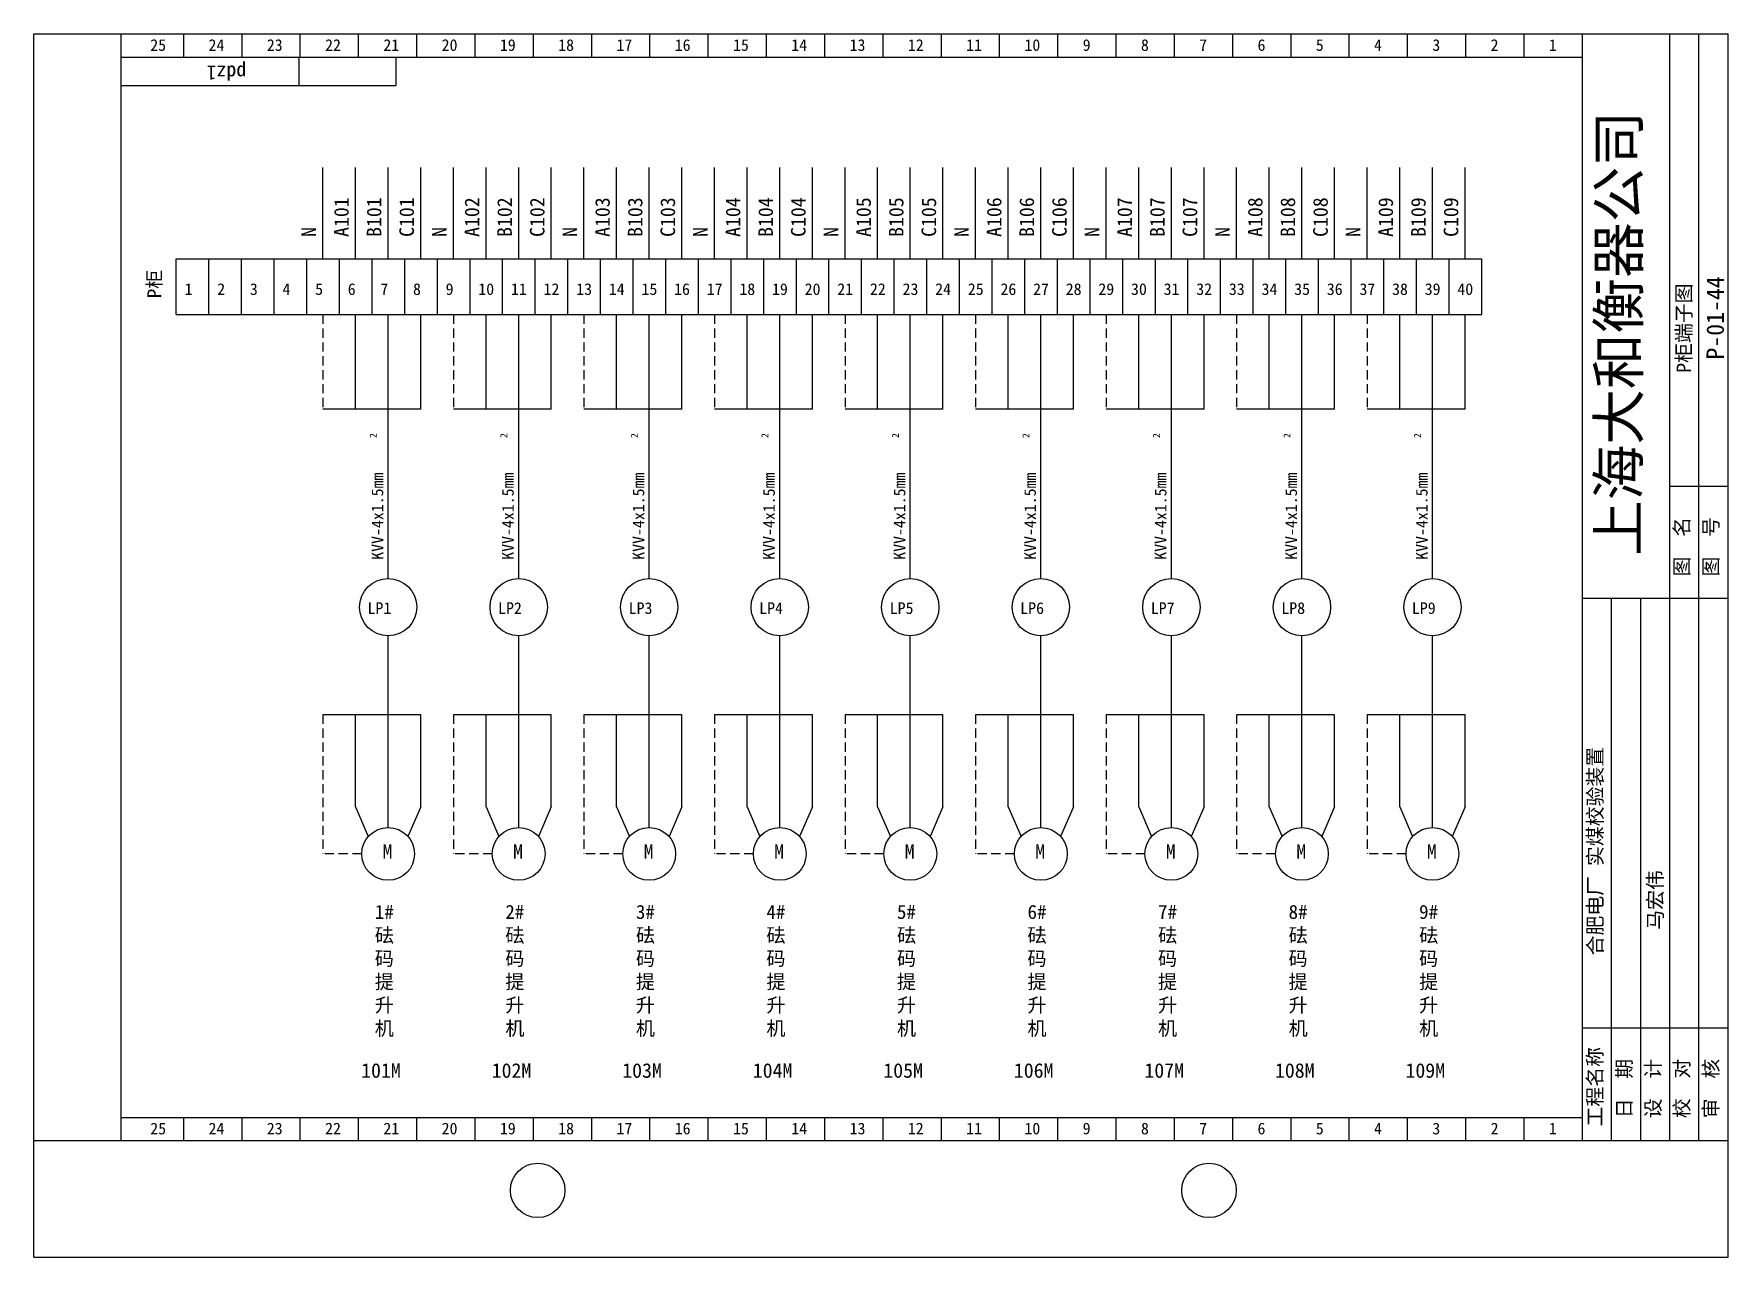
# Model space of a CAD drawing. Extents: x 435 to 726, y -17 to 193.
import ezdxf

# ---------------------------------------------------------------- set-up
doc = ezdxf.new("R2010")
doc.units = 0
doc.header["$LTSCALE"] = 0.5
doc.linetypes.add('DASHED2', pattern=[9.525, 6.35, -3.175])
doc.layers.get('0').update_dxf_attribs({"linetype": 'CONTINUOUS'})

# ---------------------------------------------------------------- blocks, each defined once
blk = doc.blocks.new('A$C1AB2001F')
at = {"insert": (0.75, 4), "char_height": 2.5, "width": 44.7874, "attachment_point": 1}
blk.add_mtext('\\f宋体|b0|i0|c134|p2;合肥电厂 实煤校验装置', dxfattribs=at)
blk = doc.blocks.new('A$C66194C3C')
at = {"ltscale": 0.5, "rotation": 90}
blk.add_blockref('A$C1AB2001F', (4.21, -0.69), dxfattribs=at)

msp = doc.modelspace()

# ---------------------------------------------------------------- linework, layer by layer
for p, q in [((434.94, -16.51), (434.94, 193.49)), ((434.94, 193.49), (725.66, 193.49)), ((449.94, 3.49), (449.94, 193.49)), ((449.94, 193.49), (700.66, 193.49)), ((460.66, 189.49), (460.66, 193.49)), ((470.66, 189.49), (470.66, 193.49)), ((480.66, 189.49), (480.66, 193.49)), ((490.66, 189.49), (490.66, 193.49)), ((500.66, 189.49), (500.66, 193.49)), ((510.66, 189.49), (510.66, 193.49)), ((520.66, 189.49), (520.66, 193.49)), ((530.66, 189.49), (530.66, 193.49)), ((540.66, 189.49), (540.66, 193.49)), ((550.66, 189.49), (550.66, 193.49)), ((560.66, 189.49), (560.66, 193.49)), ((570.66, 189.49), (570.66, 193.49)), ((580.66, 189.49), (580.66, 193.49)), ((590.66, 189.49), (590.66, 193.49)), ((600.66, 189.49), (600.66, 193.49)), ((610.66, 189.49), (610.66, 193.49)), ((620.66, 189.49), (620.66, 193.49)), ((630.66, 189.49), (630.66, 193.49)), ((640.66, 189.49), (640.66, 193.49)), ((650.66, 189.49), (650.66, 193.49)), ((660.66, 189.49), (660.66, 193.49)), ((670.66, 189.49), (670.66, 193.49)), ((680.66, 189.49), (680.66, 193.49)), ((690.66, 189.49), (690.66, 193.49)), ((700.66, 3.49), (700.66, 193.49)), ((715.66, 3.49), (715.66, 193.49)), ((720.66, 3.49), (720.66, 193.49)), ((725.66, -16.51), (725.66, 193.49)), ((449.94, 189.49), (700.66, 189.49)), ((480.4, 189.49), (480.4, 184.61)), ((497.08, 189.49), (497.08, 184.61)), ((449.94, 184.61), (497.08, 184.61)), ((715.66, 115.85), (725.66, 115.85)), ((700.66, 96.6), (725.66, 96.6)), ((705.66, 3.49), (705.66, 96.6)), ((710.66, 3.49), (710.66, 96.6)), ((700.66, 22.87), (725.66, 22.87)), ((449.94, 7.49), (700.66, 7.49)), ((460.66, 3.49), (460.66, 7.49)), ((470.66, 3.49), (470.66, 7.49)), ((480.66, 3.49), (480.66, 7.49)), ((490.66, 3.49), (490.66, 7.49)), ((500.66, 3.49), (500.66, 7.49)), ((510.66, 3.49), (510.66, 7.49)), ((520.66, 3.49), (520.66, 7.49)), ((530.66, 3.49), (530.66, 7.49)), ((540.66, 3.49), (540.66, 7.49)), ((550.66, 3.49), (550.66, 7.49)), ((560.66, 3.49), (560.66, 7.49)), ((570.66, 3.49), (570.66, 7.49)), ((580.66, 3.49), (580.66, 7.49)), ((590.66, 3.49), (590.66, 7.49)), ((600.66, 3.49), (600.66, 7.49)), ((610.66, 3.49), (610.66, 7.49)), ((620.66, 3.49), (620.66, 7.49)), ((630.66, 3.49), (630.66, 7.49)), ((640.66, 3.49), (640.66, 7.49)), ((650.66, 3.49), (650.66, 7.49)), ((660.66, 3.49), (660.66, 7.49)), ((670.66, 3.49), (670.66, 7.49)), ((680.66, 3.49), (680.66, 7.49)), ((690.66, 3.49), (690.66, 7.49)), ((434.94, 3.49), (725.66, 3.49)), ((434.94, -16.51), (725.66, -16.51))]:
    msp.add_line(p, q)
at = {"ltscale": 0.5}
for p, q in [((484.53, 154.95), (484.53, 170.53)), ((490.13, 154.95), (490.13, 170.53)), ((495.73, 154.95), (495.73, 170.53)), ((501.33, 154.95), (501.33, 170.53)), ((506.93, 154.95), (506.93, 170.53)), ((512.53, 154.95), (512.53, 170.53)), ((518.13, 154.95), (518.13, 170.53)), ((523.73, 154.95), (523.73, 170.53)), ((529.33, 154.95), (529.33, 170.53)), ((534.93, 154.95), (534.93, 170.53)), ((540.53, 154.95), (540.53, 170.53)), ((546.13, 154.95), (546.13, 170.53)), ((551.73, 154.95), (551.73, 170.53)), ((557.33, 154.95), (557.33, 170.53)), ((562.93, 154.95), (562.93, 170.53)), ((568.53, 154.95), (568.53, 170.53)), ((574.13, 154.95), (574.13, 170.53)), ((579.73, 154.95), (579.73, 170.53)), ((585.33, 154.95), (585.33, 170.53)), ((590.93, 154.95), (590.93, 170.53)), ((596.53, 154.95), (596.53, 170.53)), ((602.13, 154.95), (602.13, 170.53)), ((607.73, 154.95), (607.73, 170.53)), ((613.33, 154.95), (613.33, 170.53)), ((618.93, 154.95), (618.93, 170.53)), ((624.53, 154.95), (624.53, 170.53)), ((630.13, 154.95), (630.13, 170.53)), ((635.73, 154.95), (635.73, 170.53)), ((641.33, 154.95), (641.33, 170.53)), ((646.93, 154.95), (646.93, 170.53)), ((652.53, 154.95), (652.53, 170.53)), ((658.13, 154.95), (658.13, 170.53)), ((663.73, 154.95), (663.73, 170.53)), ((669.33, 154.95), (669.33, 170.53)), ((674.93, 154.95), (674.93, 170.53)), ((680.53, 154.95), (680.53, 170.53)), ((459.38, 154.88), (621.78, 154.88)), ((459.38, 145.29), (459.38, 154.88)), ((464.98, 154.88), (627.38, 154.88)), ((464.98, 145.29), (464.98, 154.88)), ((470.58, 145.29), (470.58, 154.88)), ((476.18, 145.29), (476.18, 154.88)), ((481.78, 145.29), (481.78, 154.88)), ((487.38, 145.29), (487.38, 154.88)), ((492.98, 145.29), (492.98, 154.88)), ((492.98, 154.88), (655.38, 154.88)), ((498.58, 145.29), (498.58, 154.88)), ((498.58, 154.88), (660.98, 154.88)), ((504.18, 145.29), (504.18, 154.88)), ((509.78, 145.29), (509.78, 154.88)), ((515.38, 145.29), (515.38, 154.88)), ((520.98, 145.29), (520.98, 154.88)), ((520.98, 154.88), (683.38, 154.88)), ((526.58, 145.29), (526.58, 154.88)), ((526.58, 154.88), (683.38, 154.88)), ((532.18, 145.29), (532.18, 154.88)), ((537.78, 145.29), (537.78, 154.88)), ((543.38, 145.29), (543.38, 154.88)), ((548.98, 145.29), (548.98, 154.88)), ((554.58, 145.29), (554.58, 154.88)), ((560.18, 145.29), (560.18, 154.88)), ((565.78, 145.29), (565.78, 154.88)), ((571.38, 145.29), (571.38, 154.88)), ((576.98, 145.29), (576.98, 154.88)), ((582.58, 145.29), (582.58, 154.88)), ((588.18, 145.29), (588.18, 154.88)), ((593.78, 145.29), (593.78, 154.88)), ((599.38, 145.29), (599.38, 154.88)), ((604.98, 145.29), (604.98, 154.88)), ((610.58, 145.29), (610.58, 154.88)), ((616.18, 145.29), (616.18, 154.88)), ((621.78, 145.29), (621.78, 154.88)), ((627.38, 145.29), (627.38, 154.88)), ((632.98, 145.29), (632.98, 154.88)), ((638.58, 145.29), (638.58, 154.88)), ((644.18, 145.29), (644.18, 154.88)), ((649.78, 145.29), (649.78, 154.88)), ((655.38, 145.29), (655.38, 154.88)), ((660.98, 145.29), (660.98, 154.88)), ((666.58, 145.29), (666.58, 154.88)), ((672.18, 145.29), (672.18, 154.88)), ((677.78, 145.29), (677.78, 154.88)), ((683.38, 145.29), (683.38, 154.88)), ((459.38, 145.29), (621.78, 145.29)), ((464.98, 145.29), (627.38, 145.29)), ((490.13, 129.05), (490.13, 145.29)), ((492.98, 145.29), (655.38, 145.29)), ((495.73, 129.05), (495.73, 145.29)), ((498.58, 145.29), (660.98, 145.29)), ((501.33, 129.05), (501.33, 145.29)), ((501.33, 129.05), (501.33, 145.29)), ((512.53, 129.05), (512.53, 145.29)), ((518.13, 129.05), (518.13, 145.29)), ((520.98, 145.29), (683.38, 145.29)), ((523.73, 129.05), (523.73, 145.29)), ((523.73, 129.05), (523.73, 145.29)), ((526.58, 145.29), (683.38, 145.29)), ((534.93, 129.05), (534.93, 145.29)), ((540.53, 129.05), (540.53, 145.29)), ((546.13, 129.05), (546.13, 145.29)), ((546.13, 129.05), (546.13, 145.29)), ((557.33, 129.05), (557.33, 145.29)), ((562.93, 129.05), (562.93, 145.29)), ((568.53, 129.05), (568.53, 145.29)), ((568.53, 129.05), (568.53, 145.29)), ((579.73, 129.05), (579.73, 145.29)), ((585.33, 129.05), (585.33, 145.29)), ((590.93, 129.05), (590.93, 145.29)), ((590.93, 129.05), (590.93, 145.29)), ((602.13, 129.05), (602.13, 145.29)), ((607.73, 129.05), (607.73, 145.29)), ((613.33, 129.05), (613.33, 145.29)), ((613.33, 129.05), (613.33, 145.29)), ((624.53, 129.05), (624.53, 145.29)), ((630.13, 129.05), (630.13, 145.29)), ((635.73, 129.05), (635.73, 145.29)), ((635.73, 129.05), (635.73, 145.29)), ((646.93, 129.05), (646.93, 145.29)), ((652.53, 129.05), (652.53, 145.29)), ((658.13, 129.05), (658.13, 145.29)), ((658.13, 129.05), (658.13, 145.29)), ((669.33, 129.05), (669.33, 145.29)), ((674.93, 129.05), (674.93, 145.29)), ((680.53, 129.05), (680.53, 145.29)), ((680.53, 129.05), (680.53, 145.29)), ((501.33, 129.05), (484.53, 129.05)), ((495.73, 100.01), (495.73, 129.05)), ((523.73, 129.05), (506.93, 129.05)), ((518.13, 100.01), (518.13, 129.05)), ((546.13, 129.05), (529.33, 129.05)), ((540.53, 100.01), (540.53, 129.05)), ((568.53, 129.05), (551.73, 129.05)), ((562.93, 100.01), (562.93, 129.05)), ((590.93, 129.05), (574.13, 129.05)), ((585.33, 100.01), (585.33, 129.05)), ((613.33, 129.05), (596.53, 129.05)), ((607.73, 100.01), (607.73, 129.05)), ((635.73, 129.05), (618.93, 129.05)), ((630.13, 100.01), (630.13, 129.05)), ((658.13, 129.05), (641.33, 129.05)), ((652.53, 100.01), (652.53, 129.05)), ((680.53, 129.05), (663.73, 129.05)), ((674.93, 100.01), (674.93, 129.05)), ((495.73, 73.86), (495.73, 90.16)), ((518.13, 73.86), (518.13, 90.16)), ((540.53, 73.86), (540.53, 90.16)), ((562.93, 73.86), (562.93, 90.16)), ((585.33, 73.86), (585.33, 90.16)), ((607.73, 73.86), (607.73, 90.16)), ((630.13, 73.86), (630.13, 90.16)), ((652.53, 73.86), (652.53, 90.16)), ((674.93, 73.86), (674.93, 90.16)), ((501.33, 76.61), (484.53, 76.61)), ((490.13, 63.74), (490.13, 76.61)), ((490.13, 60.8), (490.13, 76.61)), ((495.73, 57.24), (495.73, 76.61)), ((501.33, 60.8), (501.33, 76.61)), ((523.73, 76.61), (506.93, 76.61)), ((512.53, 60.8), (512.53, 76.61)), ((512.53, 63.74), (512.53, 76.61)), ((518.13, 57.24), (518.13, 76.61)), ((523.73, 60.8), (523.73, 76.61)), ((546.13, 76.61), (529.33, 76.61)), ((534.93, 60.8), (534.93, 76.61)), ((534.93, 63.74), (534.93, 76.61)), ((540.53, 57.24), (540.53, 76.61)), ((546.13, 60.8), (546.13, 76.61)), ((568.53, 76.61), (551.73, 76.61)), ((557.33, 60.8), (557.33, 76.61)), ((557.33, 63.74), (557.33, 76.61)), ((562.93, 57.24), (562.93, 76.61)), ((568.53, 60.8), (568.53, 76.61)), ((590.93, 76.61), (574.13, 76.61)), ((579.73, 60.8), (579.73, 76.61)), ((579.73, 63.74), (579.73, 76.61)), ((585.33, 57.24), (585.33, 76.61)), ((590.93, 60.8), (590.93, 76.61)), ((613.33, 76.61), (596.53, 76.61)), ((602.13, 60.8), (602.13, 76.61)), ((602.13, 63.74), (602.13, 76.61)), ((607.73, 57.24), (607.73, 76.61)), ((613.33, 60.8), (613.33, 76.61)), ((635.73, 76.61), (618.93, 76.61)), ((624.53, 60.8), (624.53, 76.61)), ((624.53, 63.74), (624.53, 76.61)), ((630.13, 57.24), (630.13, 76.61)), ((635.73, 60.8), (635.73, 76.61)), ((658.13, 76.61), (641.33, 76.61)), ((646.93, 60.8), (646.93, 76.61)), ((646.93, 63.74), (646.93, 76.61)), ((652.53, 57.24), (652.53, 76.61)), ((658.13, 60.8), (658.13, 76.61)), ((680.53, 76.61), (663.73, 76.61)), ((669.33, 60.8), (669.33, 76.61)), ((669.33, 63.74), (669.33, 76.61)), ((674.93, 57.24), (674.93, 76.61)), ((680.53, 60.8), (680.53, 76.61))]:
    msp.add_line(p, q, dxfattribs=at)
at = {"linetype": 'DASHED2', "ltscale": 0.5}
for p, q in [((501.33, 154.95), (501.33, 154.88)), ((484.53, 145.29), (484.53, 129.05)), ((506.93, 145.29), (506.93, 129.05)), ((529.33, 145.29), (529.33, 129.05)), ((551.73, 145.29), (551.73, 129.05)), ((574.13, 145.29), (574.13, 129.05)), ((596.53, 145.29), (596.53, 129.05)), ((618.93, 145.29), (618.93, 129.05)), ((641.33, 145.29), (641.33, 129.05)), ((663.73, 145.29), (663.73, 129.05)), ((484.53, 76.61), (484.53, 52.71)), ((506.93, 76.61), (506.93, 52.71)), ((529.33, 76.61), (529.33, 52.71)), ((551.73, 76.61), (551.73, 52.71)), ((574.13, 76.61), (574.13, 52.71)), ((596.53, 76.61), (596.53, 52.71)), ((618.93, 76.61), (618.93, 52.71)), ((641.33, 76.61), (641.33, 52.71)), ((663.73, 76.61), (663.73, 52.71)), ((491.2, 52.71), (484.53, 52.71)), ((513.6, 52.71), (506.93, 52.71)), ((536, 52.71), (529.33, 52.71)), ((558.4, 52.71), (551.73, 52.71)), ((580.8, 52.71), (574.13, 52.71)), ((603.2, 52.71), (596.53, 52.71)), ((625.6, 52.71), (618.93, 52.71)), ((648, 52.71), (641.33, 52.71)), ((670.4, 52.71), (663.73, 52.71))]:
    msp.add_line(p, q, dxfattribs=at)
at = {"linetype": 'CONTINUOUS', "ltscale": 0.5}
for p, q in [((490.13, 60.8), (492.33, 55.7)), ((501.33, 60.8), (499.13, 55.7)), ((512.53, 60.8), (514.73, 55.7)), ((523.73, 60.8), (521.53, 55.7)), ((534.93, 60.8), (537.13, 55.7)), ((546.13, 60.8), (543.93, 55.7)), ((557.33, 60.8), (559.53, 55.7)), ((568.53, 60.8), (566.33, 55.7)), ((579.73, 60.8), (581.93, 55.7)), ((590.93, 60.8), (588.73, 55.7)), ((602.13, 60.8), (604.33, 55.7)), ((613.33, 60.8), (611.13, 55.7)), ((624.53, 60.8), (626.73, 55.7)), ((635.73, 60.8), (633.53, 55.7)), ((646.93, 60.8), (649.13, 55.7)), ((658.13, 60.8), (655.93, 55.7)), ((669.33, 60.8), (671.53, 55.7)), ((680.53, 60.8), (678.33, 55.7))]:
    msp.add_line(p, q, dxfattribs=at)
at = {"ltscale": 0.5}
for centre in [(495.73, 95.08), (518.13, 95.08), (540.53, 95.08), (562.93, 95.08), (585.33, 95.08), (607.73, 95.08), (630.13, 95.08), (652.53, 95.08), (674.93, 95.08)]:
    msp.add_circle(centre, 4.92, dxfattribs=at)
at = {"linetype": 'CONTINUOUS', "ltscale": 0.5}
for centre in [(495.73, 52.71), (518.13, 52.71), (540.53, 52.71), (562.93, 52.71), (585.33, 52.71), (607.73, 52.71), (630.13, 52.71), (652.53, 52.71), (674.93, 52.71)]:
    msp.add_circle(centre, 4.53, dxfattribs=at)
for centre in [(521.39, -5.05), (636.58, -5.05)]:
    msp.add_circle(centre, 4.68)

# ---------------------------------------------------------------- block references
msp.add_blockref('A$C66194C3C', (701.38, 35.23), dxfattribs=at)

# ---------------------------------------------------------------- texts
at = {"attachment_point": 1}
for s, insert, char_height, width in [('25', (454.91, 192.57), 2, 13.8727), ('24', (464.91, 192.57), 2, 13.8727), ('23', (474.91, 192.57), 2, 13.8727), ('22', (484.91, 192.57), 2, 13.8727), ('21', (494.91, 192.57), 2, 13.8727), ('20', (504.91, 192.57), 2, 13.8727), ('19', (514.91, 192.57), 2, 13.8727), ('18', (524.91, 192.57), 2, 13.8727), ('17', (534.91, 192.57), 2, 13.8727), ('16', (544.91, 192.57), 2, 13.8727), ('15', (554.91, 192.57), 2, 13.8727), ('14', (564.91, 192.57), 2, 13.8727), ('13', (574.91, 192.57), 2, 13.8727), ('12', (584.91, 192.57), 2, 13.8727), ('11', (594.91, 192.57), 2, 13.8727), ('10', (604.91, 192.57), 2, 13.8727), ('9', (614.91, 192.57), 2, 13.8727), ('8', (624.91, 192.57), 2, 13.8727), ('7', (634.91, 192.57), 2, 13.8727), ('6', (644.91, 192.57), 2, 13.8727), ('5', (654.91, 192.57), 2, 13.8727), ('4', (664.91, 192.57), 2, 13.8727), ('3', (674.91, 192.57), 2, 13.8727), ('2', (684.91, 192.57), 2, 13.8727), ('1', (694.91, 192.57), 2, 13.8727), ('1', (460.8, 150.67), 2, 11.0982), ('2', (466.4, 150.67), 2, 11.0982), ('3', (472, 150.67), 2, 11.0982), ('4', (477.6, 150.67), 2, 11.0982), ('5', (483.2, 150.67), 2, 11.0982), ('6', (488.8, 150.67), 2, 11.0982), ('7', (494.4, 150.67), 2, 11.0982), ('8', (500, 150.67), 2, 11.0982), ('9', (505.6, 150.67), 2, 11.0982), ('10', (511.2, 150.67), 2, 11.0982), ('11', (516.8, 150.67), 2, 11.0982), ('12', (522.4, 150.67), 2, 11.0982), ('13', (528, 150.67), 2, 11.0982), ('14', (533.6, 150.67), 2, 11.0982), ('15', (539.2, 150.67), 2, 11.0982), ('16', (544.8, 150.67), 2, 11.0982), ('17', (550.4, 150.67), 2, 11.0982), ('18', (556, 150.67), 2, 11.0982), ('19', (561.6, 150.67), 2, 11.0982), ('20', (567.2, 150.67), 2, 11.0982), ('21', (572.8, 150.67), 2, 11.0982), ('22', (578.4, 150.67), 2, 11.0982), ('23', (584, 150.67), 2, 11.0982), ('24', (589.6, 150.67), 2, 11.0982), ('25', (595.2, 150.67), 2, 11.0982), ('26', (600.8, 150.67), 2, 11.0982), ('27', (606.4, 150.67), 2, 11.0982), ('28', (612, 150.67), 2, 11.0982), ('29', (617.6, 150.67), 2, 11.0982), ('30', (623.2, 150.67), 2, 11.0982), ('31', (628.8, 150.67), 2, 11.0982), ('32', (634.4, 150.67), 2, 11.0982), ('33', (640, 150.67), 2, 11.0982), ('34', (645.6, 150.67), 2, 11.0982), ('35', (651.2, 150.67), 2, 11.0982), ('36', (656.8, 150.67), 2, 11.0982), ('37', (662.4, 150.67), 2, 11.0982), ('38', (668, 150.67), 2, 11.0982), ('39', (673.6, 150.67), 2, 11.0982), ('40', (679.2, 150.67), 2, 11.0982), ('LP1', (492.2, 95.91), 2, 11.0982), ('LP2', (514.6, 95.91), 2, 11.0982), ('LP3', (537, 95.91), 2, 11.0982), ('LP4', (559.4, 95.91), 2, 11.0982), ('LP5', (581.8, 95.91), 2, 11.0982), ('LP6', (604.2, 95.91), 2, 11.0982), ('LP7', (626.6, 95.91), 2, 11.0982), ('LP8', (649, 95.91), 2, 11.0982), ('LP9', (671.4, 95.91), 2, 11.0982), ('\\f宋体|b0|i0|c134|p2;1#\\P砝码提升机', (493.44, 43.96), 2.4, 0.3583), ('\\f宋体|b0|i0|c134|p2;2#\\P砝码提升机', (515.84, 43.96), 2.4, 0.3583), ('\\f宋体|b0|i0|c134|p2;3#\\P砝码提升机', (538.24, 43.96), 2.4, 0.3583), ('\\f宋体|b0|i0|c134|p2;4#\\P砝码提升机', (560.64, 43.96), 2.4, 0.3583), ('\\f宋体|b0|i0|c134|p2;5#\\P砝码提升机', (583.04, 43.96), 2.4, 0.3583), ('\\f宋体|b0|i0|c134|p2;6#\\P砝码提升机', (605.44, 43.96), 2.4, 0.3583), ('\\f宋体|b0|i0|c134|p2;7#\\P砝码提升机', (627.84, 43.96), 2.4, 0.3583), ('\\f宋体|b0|i0|c134|p2;8#\\P砝码提升机', (650.24, 43.96), 2.4, 0.3583), ('\\f宋体|b0|i0|c134|p2;9#\\P砝码提升机', (672.64, 43.96), 2.4, 0.3583), ('25', (454.91, 6.57), 2, 13.8727), ('24', (464.91, 6.57), 2, 13.8727), ('23', (474.91, 6.57), 2, 13.8727), ('22', (484.91, 6.57), 2, 13.8727), ('21', (494.91, 6.57), 2, 13.8727), ('20', (504.91, 6.57), 2, 13.8727), ('19', (514.91, 6.57), 2, 13.8727), ('18', (524.91, 6.57), 2, 13.8727), ('17', (534.91, 6.57), 2, 13.8727), ('16', (544.91, 6.57), 2, 13.8727), ('15', (554.91, 6.57), 2, 13.8727), ('14', (564.91, 6.57), 2, 13.8727), ('13', (574.91, 6.57), 2, 13.8727), ('12', (584.91, 6.57), 2, 13.8727), ('11', (594.91, 6.57), 2, 13.8727), ('10', (604.91, 6.57), 2, 13.8727), ('9', (614.91, 6.57), 2, 13.8727), ('8', (624.91, 6.57), 2, 13.8727), ('7', (634.91, 6.57), 2, 13.8727), ('6', (644.91, 6.57), 2, 13.8727), ('5', (654.91, 6.57), 2, 13.8727), ('4', (664.91, 6.57), 2, 13.8727), ('3', (674.91, 6.57), 2, 13.8727), ('2', (684.91, 6.57), 2, 13.8727), ('1', (694.91, 6.57), 2, 13.8727)]:
    msp.add_mtext(s, dxfattribs=dict(at, insert=insert, char_height=char_height, width=width))
at = {"ltscale": 0.5, "insert": (471.38, 185.55), "char_height": 2.5, "width": 19.7563, "attachment_point": 1, "rotation": 180}
msp.add_mtext('pdz1', dxfattribs=at)
at = {"attachment_point": 1, "rotation": 90}
for s, insert, char_height, width in [('\\f宋体|b0|i0|c134|p2;上海大和衡器公司', (703.37, 103.86), 7, 127.4816), ('A101', (486.46, 158.63), 2.5, 13.8727), ('B101', (492.06, 158.63), 2.5, 13.8727), ('C101', (497.66, 158.63), 2.5, 13.8727), ('A102', (508.86, 158.63), 2.5, 13.8727), ('B102', (514.46, 158.63), 2.5, 13.8727), ('C102', (520.06, 158.63), 2.5, 13.8727), ('A103', (531.26, 158.63), 2.5, 13.8727), ('B103', (536.86, 158.63), 2.5, 13.8727), ('C103', (542.46, 158.63), 2.5, 13.8727), ('A104', (553.66, 158.63), 2.5, 13.8727), ('B104', (559.26, 158.63), 2.5, 13.8727), ('C104', (564.86, 158.63), 2.5, 13.8727), ('A105', (576.06, 158.63), 2.5, 13.8727), ('B105', (581.66, 158.63), 2.5, 13.8727), ('C105', (587.26, 158.63), 2.5, 13.8727), ('A106', (598.46, 158.63), 2.5, 13.8727), ('B106', (604.06, 158.63), 2.5, 13.8727), ('C106', (609.66, 158.63), 2.5, 13.8727), ('A107', (620.86, 158.63), 2.5, 13.8727), ('B107', (626.46, 158.63), 2.5, 13.8727), ('C107', (632.06, 158.63), 2.5, 13.8727), ('A108', (643.26, 158.63), 2.5, 13.8727), ('B108', (648.86, 158.63), 2.5, 13.8727), ('C108', (654.46, 158.63), 2.5, 13.8727), ('A109', (665.66, 158.63), 2.5, 13.8727), ('B109', (671.26, 158.63), 2.5, 13.8727), ('C109', (676.86, 158.63), 2.5, 13.8727), ('N', (480.86, 158.63), 2.5, 13.8727), ('N', (503.26, 158.63), 2.5, 13.8727), ('N', (525.66, 158.63), 2.5, 13.8727), ('N', (548.06, 158.63), 2.5, 13.8727), ('N', (570.46, 158.63), 2.5, 13.8727), ('N', (592.86, 158.63), 2.5, 13.8727), ('N', (615.26, 158.63), 2.5, 13.8727), ('N', (637.66, 158.63), 2.5, 13.8727), ('N', (660.06, 158.63), 2.5, 13.8727), ('\\f宋体|b0|i0|c0|p2;P\\f宋体|b0|i0|c134|p2;柜', (454.41, 148.11), 2.4, 5.7759), ('P-01-44', (721.94, 137.58), 3, 13.8727), ('\\f宋体|b0|i0|c134|p2;P柜端子图', (716.82, 135.31), 2.5, 20.5327), ('2', (492.57, 124.12), 1.2, 2.3617), ('2', (514.97, 124.12), 1.2, 2.3617), ('2', (537.37, 124.12), 1.2, 2.3617), ('2', (559.77, 124.12), 1.2, 2.3617), ('2', (582.17, 124.12), 1.2, 2.3617), ('2', (604.57, 124.12), 1.2, 2.3617), ('2', (626.97, 124.12), 1.2, 2.3617), ('2', (649.37, 124.12), 1.2, 2.3617), ('2', (671.77, 124.12), 1.2, 2.3617), ('KVV-4x1.5mm', (492.88, 103.21), 2, 24.3284), ('KVV-4x1.5mm', (515.28, 103.21), 2, 24.3284), ('KVV-4x1.5mm', (537.68, 103.21), 2, 24.3284), ('KVV-4x1.5mm', (560.08, 103.21), 2, 24.3284), ('KVV-4x1.5mm', (582.48, 103.21), 2, 24.3284), ('KVV-4x1.5mm', (604.88, 103.21), 2, 24.3284), ('KVV-4x1.5mm', (627.28, 103.21), 2, 24.3284), ('KVV-4x1.5mm', (649.68, 103.21), 2, 24.3284), ('KVV-4x1.5mm', (672.08, 103.21), 2, 24.3284), ('\\f宋体|b0|i0|c134|p2;图  名', (716.46, 100.34), 2.5, 20.5327), ('\\f宋体|b0|i0|c134|p2;图  号', (721.46, 100.34), 2.5, 20.5327), ('\\f宋体|b0|i0|c134|p2;马宏伟', (711.89, 39.69), 2.5, 20.5327), ('\\f宋体|b0|i0|c134|p2;工程名称', (701.56, 5.92), 2.5, 20.5327), ('\\f宋体|b0|i0|c134|p2;日  期', (706.56, 7.33), 2.5, 20.5327), ('\\f宋体|b0|i0|c134|p2;设  计', (711.53, 7.33), 2.5, 20.5327), ('\\f宋体|b0|i0|c134|p2;校  对', (716.46, 7.33), 2.5, 20.5327), ('\\f宋体|b0|i0|c134|p2;审  核', (721.46, 7.33), 2.5, 20.5327)]:
    msp.add_mtext(s, dxfattribs=dict(at, insert=insert, char_height=char_height, width=width))
at = {"linetype": 'DASHED2', "ltscale": 0.5, "char_height": 2.5, "width": 5.8991, "attachment_point": 1}
for s, insert in [('M', (494.77, 54.37)), ('M', (517.17, 54.37)), ('M', (539.57, 54.37)), ('M', (561.97, 54.37)), ('M', (584.37, 54.37)), ('M', (606.77, 54.37)), ('M', (629.17, 54.37)), ('M', (651.57, 54.37)), ('M', (673.97, 54.37)), ('101M', (491.1, 16.78)), ('102M', (513.5, 16.78)), ('103M', (535.9, 16.78)), ('104M', (558.3, 16.78)), ('105M', (580.7, 16.78)), ('106M', (603.1, 16.78)), ('107M', (625.5, 16.78)), ('108M', (647.9, 16.78)), ('109M', (670.3, 16.78))]:
    msp.add_mtext(s, dxfattribs=dict(at, insert=insert))

doc.saveas('drawing.dxf')
